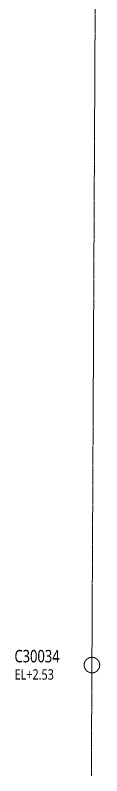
# Model space of a CAD drawing. Header units: millimetres. Extents: x -32710 to 654186, y -254124 to 420220.
# Drawn here: x 323039 to 335572, y -42117 to 68094 of the extents above; entities that cross this region are included whole.
import ezdxf

# ---------------------------------------------------------------- set-up
doc = ezdxf.new("R2010")
doc.units = ezdxf.units.MM
doc.header["$LTSCALE"] = 1000
doc.linetypes.add('H12PL1$0$DASHEDX2', pattern=[0.15, 0.1, -0.05])
doc.linetypes.add('H12PL1$0$雨水排水_路_最新$0$CENTERK4', pattern=[0.3582, 0.3333, -0.0083, 0.0083, -0.0083])
for name, color, linetype in [('H12PL1$0$全區配置圖_匯入NEWCUB用_13_0', 252, 'Continuous'), ('H12PL1$0$全區配置圖_匯入NEWCUB用_13_雨水排水経路図最新$0$SUGATAD', 252, 'Continuous'), ('MD-20250424-增加TRAY與FS主管位置調整', 7, 'Continuous')]:
    doc.layers.add(name, color=color, linetype=linetype)
doc.styles.add('H12PL1$0$Standard', font='Microsoft JhengHei.ttf', dxfattribs={"width": 0.8})

# ---------------------------------------------------------------- blocks, each defined once
blk = doc.blocks.new('H12PL1')
at = {"layer": 'H12PL1$0$全區配置圖_匯入NEWCUB用_13_雨水排水経路図最新$0$SUGATAD', "linetype": 'H12PL1$0$DASHEDX2', "lineweight": 0}
blk.add_line((306372.1, 263067.6), (304864.3, -42116.7), dxfattribs=at)
at = {"layer": 'H12PL1$0$全區配置圖_匯入NEWCUB用_13_雨水排水経路図最新$0$SUGATAD', "linetype": 'H12PL1$0$雨水排水_路_最新$0$CENTERK4', "lineweight": 0}
blk.add_circle((304943.6, -26074.6), 1125, dxfattribs=at)
at = {"layer": 'H12PL1$0$全區配置圖_匯入NEWCUB用_13_0', "linetype": 'Continuous', "lineweight": 0, "attachment_point": 7, "style": 'H12PL1$0$Standard'}
for s, insert, char_height in [('\\A1;C30034', (293724.3, -25705.4), 1800), ('\\A1;EL+2.53', (293752.1, -28210.7), 1500)]:
    blk.add_mtext(s, dxfattribs=dict(at, insert=insert, char_height=char_height))

msp = doc.modelspace()

# ---------------------------------------------------------------- block references
at = {"layer": 'MD-20250424-增加TRAY與FS主管位置調整', "color": 8}
msp.add_blockref('H12PL1', (29200, 0), dxfattribs=at)

doc.saveas('drawing.dxf')
